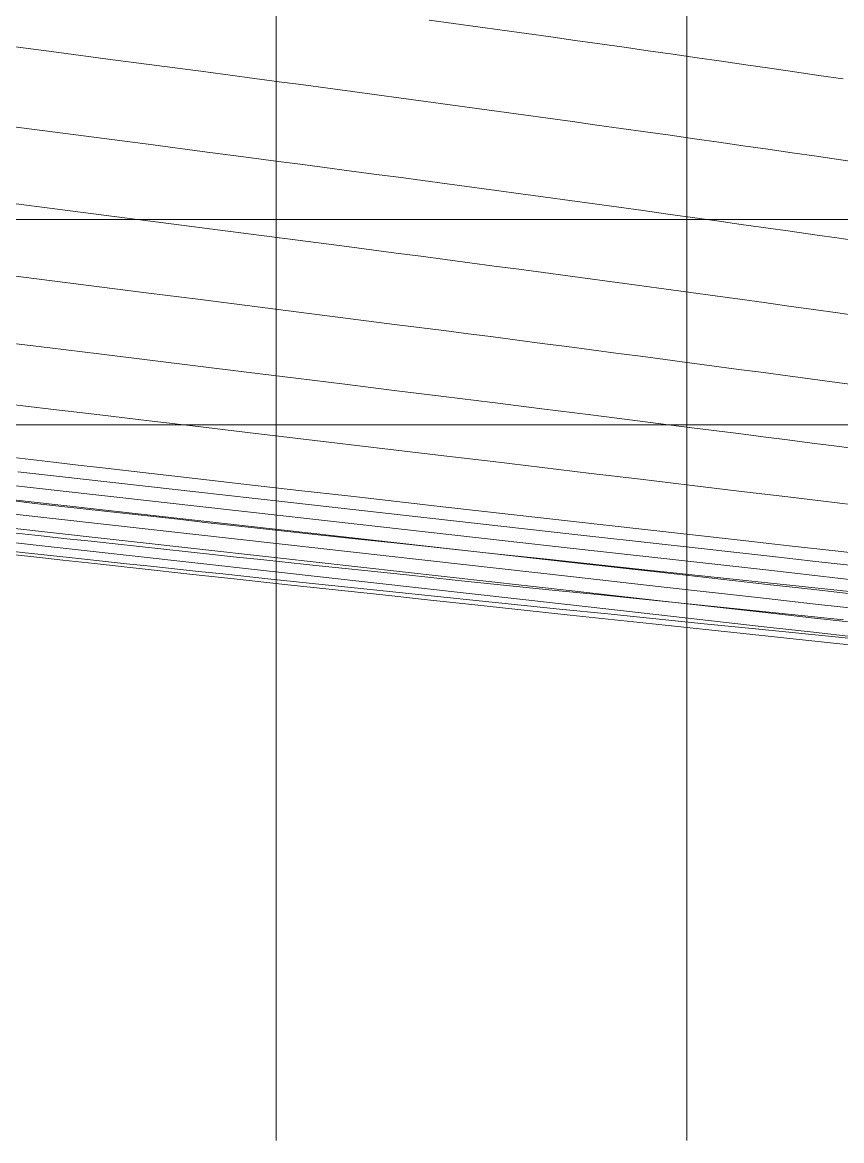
# Model space of a CAD drawing. Extents: x 11249 to 82946, y 15238 to 34763.
# Drawn here: x 56625 to 57622, y 24500 to 25862 of the extents above; entities that cross this region are included whole.
import ezdxf

# ---------------------------------------------------------------- set-up
doc = ezdxf.new("R2010")
doc.units = 0
doc.header["$LTSCALE"] = 250
doc.layers.add('03_Lines_Frames1', color=7, linetype='CONTINUOUS', lineweight=15)
doc.layers.add('03_Lines_Grid', color=253, linetype='CONTINUOUS', lineweight=15)
doc.layers.add('Make2D$Annotation$S0CO1', color=1, linetype='CONTINUOUS', true_color=0xff0000)

# ---------------------------------------------------------------- blocks, each defined once
blk = doc.blocks.new('*U5')
at = {"layer": '03_Lines_Grid'}
blk.add_line((0, -4367.6), (0, 3840), dxfattribs=at)
blk = doc.blocks.new('*U6')
at = {"layer": 'Make2D$Annotation$S0CO1', "color": 0, "linetype": 'ByBlock', "lineweight": -2, "transparency": 16777216}
for p in [(1000, 0), (1500, 0)]:
    blk.add_blockref('*U5', p, dxfattribs=at)

msp = doc.modelspace()

# ---------------------------------------------------------------- linework, layer by layer
at = {"layer": '03_Lines_Frames1'}
for points in [[(57624, 25792.6), (57594.4, 25797), (57564.8, 25801.3), (57535.1, 25805.7), (57505.5, 25810), (57475.9, 25814.3), (57446.3, 25818.5), (57416.7, 25822.8), (57387, 25827), (57357.4, 25831.2), (57327.8, 25835.4), (57298.1, 25839.6), (57268.5, 25843.8), (57238.9, 25847.9), (57209.2, 25852.1), (57179.6, 25856.2), (57149.9, 25860.3), (57120.3, 25864.4)], [(57651.2, 25689.9), (57621.5, 25694.2), (57591.8, 25698.5), (57562, 25702.8), (57532.3, 25707.1), (57502.6, 25711.4), (57472.9, 25715.6), (57443.2, 25719.9), (57413.4, 25724.1), (57383.7, 25728.3), (57354, 25732.4), (57324.2, 25736.6), (57294.5, 25740.7), (57264.7, 25744.9), (57235, 25749), (57205.3, 25753.1), (57175.5, 25757.2), (57145.8, 25761.2), (57116, 25765.3), (57086.3, 25769.3), (57056.5, 25773.3), (57026.7, 25777.3), (56997, 25781.3), (56967.2, 25785.3), (56937.5, 25789.3), (56907.7, 25793.3), (56848.2, 25801.2), (56788.7, 25809), (56729.1, 25816.9), (56669.6, 25824.7), (56548.6, 25840.5)], [(57649.2, 25594.5), (57619.4, 25598.7), (57589.6, 25603), (57559.8, 25607.3), (57530, 25611.5), (57500.2, 25615.7), (57470.4, 25619.9), (57440.6, 25624.1), (57410.8, 25628.2), (57380.9, 25632.4), (57351.1, 25636.5), (57321.3, 25640.6), (57291.5, 25644.7), (57261.7, 25648.8), (57231.8, 25652.9), (57202, 25656.9), (57172.2, 25660.9), (57142.3, 25665), (57112.5, 25669), (57082.7, 25673), (57052.8, 25676.9), (57023, 25680.9), (56993.1, 25684.9), (56963.3, 25688.8), (56933.5, 25692.7), (56903.6, 25696.7), (56843.9, 25704.5), (56784.2, 25712.3), (56724.5, 25720), (56664.8, 25727.8), (56548.2, 25742.9)], [(57647.7, 25503.7), (57617.8, 25507.9), (57588, 25512.1), (57558.1, 25516.3), (57528.2, 25520.4), (57498.4, 25524.5), (57468.5, 25528.7), (57438.6, 25532.8), (57408.7, 25536.8), (57378.9, 25540.9), (57349, 25545), (57319.1, 25549), (57289.2, 25553), (57259.3, 25557), (57229.4, 25561), (57199.5, 25565), (57169.6, 25569), (57139.7, 25572.9), (57109.9, 25576.9), (57080, 25580.8), (57050.1, 25584.7), (57020.2, 25588.6), (56960.4, 25596.4), (56900.5, 25604.2), (56840.7, 25611.9), (56780.9, 25619.6), (56721.1, 25627.3), (56548.3, 25649.4)], [(57646.3, 25341.7), (57616.3, 25345.6), (57586.4, 25349.5), (57556.5, 25353.3), (57526.6, 25357.2), (57496.7, 25361), (57466.7, 25364.8), (57436.8, 25368.6), (57377, 25376.2), (57317.1, 25383.7), (57257.2, 25391.2), (57197.4, 25398.7), (57137.5, 25406.2), (57077.6, 25413.6), (57017.7, 25421), (56957.9, 25428.4), (56898, 25435.8), (56718.3, 25457.9), (56658.4, 25465.3), (56604, 25472), (56549.7, 25478.8)], [(57676.4, 25269.4), (57616.7, 25276.7), (57556.9, 25283.9), (57497, 25291.1), (57437.2, 25298.3), (57377.4, 25305.5), (57317.6, 25312.6), (57257.8, 25319.7), (57198, 25326.9), (57138.2, 25334), (56898.9, 25362.3), (56839.1, 25369.5), (56779.2, 25376.6), (56719.4, 25383.7), (56659.6, 25390.9), (56605.2, 25397.4)], [(57677.6, 25211), (57617.9, 25217.8), (57558.3, 25224.5), (57498.6, 25231.3), (57379.2, 25244.7), (57259.8, 25258.1), (57140.5, 25271.6), (57080.8, 25278.3), (57021.1, 25285.1), (56961.4, 25291.8), (56901.7, 25298.6), (56842.1, 25305.4), (56782.4, 25312.3), (56722.7, 25319.2), (56692.9, 25322.6), (56663.1, 25326.1), (56635.3, 25329.3), (56607.6, 25332.6), (56579.9, 25335.8), (56552.1, 25339.1)], [(57646.8, 25199.2), (57590.8, 25205.5), (57534.9, 25211.8), (57407.5, 25226.1), (57297.5, 25238.4), (56944.6, 25277.9), (56836.3, 25290), (56782.1, 25296.1), (56728, 25302.2), (56673.8, 25308.3), (56619.6, 25314.4)], [(57645.6, 25182), (57589.6, 25188.3), (57533.6, 25194.6), (57406, 25209), (57295.7, 25221.3), (56942.4, 25260.8), (56833.9, 25273), (56779.6, 25279.1), (56725.4, 25285.2), (56671.1, 25291.3), (56616.9, 25297.4)], [(57739.4, 25157.4), (57501.6, 25182.7), (57382.6, 25195.3), (57323.2, 25201.6), (57263.7, 25208), (57204.3, 25214.3), (57144.8, 25220.7), (57085.4, 25227.1), (57025.9, 25233.5), (56966.5, 25240), (56907.1, 25246.5), (56847.6, 25253), (56817.9, 25256.3), (56788.2, 25259.6), (56758.5, 25262.9), (56728.8, 25266.2), (56699, 25269.5), (56669.3, 25272.8), (56640.4, 25276.1), (56611.5, 25279.4), (56582.5, 25282.7), (56553.6, 25286)], [(57644.4, 25164.9), (57588.3, 25171.2), (57532.2, 25177.5), (57404.4, 25191.8), (57294, 25204.2), (56940.1, 25243.8), (56831.4, 25255.9), (56777.1, 25262), (56722.7, 25268.2), (56668.4, 25274.3), (56614.1, 25280.4)], [(57643.2, 25147.7), (57587, 25154), (57530.8, 25160.3), (57402.8, 25174.7), (57292.2, 25187.1), (56937.8, 25226.7), (56829, 25238.9), (56774.6, 25245), (56720.1, 25251.1), (56665.7, 25257.3), (56611.3, 25263.4)], [(57641.9, 25130.5), (57585.7, 25136.9), (57529.4, 25143.2), (57401.3, 25157.6), (57290.5, 25170), (56935.5, 25209.7), (56826.5, 25221.9), (56772, 25228), (56717.5, 25234.1), (56663, 25240.3), (56608.5, 25246.4)], [(57624.6, 25134.5), (57506.3, 25146.5), (57447.2, 25152.5), (57388.1, 25158.5), (57329, 25164.6), (57269.9, 25170.6), (57210.8, 25176.7), (57151.7, 25182.8), (57092.6, 25189), (57033.6, 25195.2), (56974.5, 25201.4), (56944.9, 25204.5), (56915.4, 25207.6), (56885.8, 25210.8), (56856.3, 25213.9), (56826.8, 25217.1), (56797.2, 25220.3), (56767.7, 25223.5), (56738.2, 25226.7), (56708.6, 25229.9), (56679.1, 25233.1), (56648.1, 25236.5), (56617.1, 25240)], [(57630.6, 25111.9), (57513.4, 25123.7), (57454.8, 25129.6), (57396.2, 25135.6), (57337.6, 25141.5), (57279, 25147.5), (57220.4, 25153.5), (57161.8, 25159.6), (57103.2, 25165.6), (57044.7, 25171.7), (56986.1, 25177.8), (56927.5, 25184), (56868.9, 25190.2), (56839.6, 25193.3), (56810.4, 25196.4), (56781.1, 25199.5), (56751.8, 25202.7), (56722.5, 25205.8), (56693.2, 25209), (56659.1, 25212.7), (56625, 25216.4), (56590.9, 25220.2), (56556.7, 25223.9)], [(57640.7, 25113.4), (57584.4, 25119.7), (57528.1, 25126), (57399.7, 25140.4), (57288.8, 25152.9), (56933.2, 25192.6), (56824.1, 25204.8), (56769.5, 25211), (56714.9, 25217.1), (56660.3, 25223.2), (56605.8, 25229.4)], [(57639.2, 25103.1), (57407.6, 25127.8), (57291.8, 25140.2), (57176, 25152.5), (57118.1, 25158.8), (57060.2, 25165), (57002.3, 25171.2), (56944.4, 25177.5), (56886.6, 25183.8), (56828.7, 25190.1), (56770.8, 25196.4), (56712.9, 25202.8), (56674.2, 25207), (56635.5, 25211.3), (56596.8, 25215.6), (56558.1, 25219.9)]]:
    msp.add_lwpolyline(points, dxfattribs=at)
at = {"layer": '03_Lines_Frames1', "color": 2}
msp.add_lwpolyline([(57646.7, 25419.1), (57616.8, 25423.1), (57586.9, 25427.2), (57557, 25431.2), (57527.1, 25435.2), (57497.2, 25439.2), (57467.2, 25443.2), (57437.3, 25447.2), (57407.4, 25451.2), (57377.5, 25455.1), (57347.6, 25459.1), (57317.7, 25463), (57287.7, 25466.9), (57257.8, 25470.8), (57227.9, 25474.7), (57198, 25478.6), (57168, 25482.5), (57138.1, 25486.3), (57078.2, 25494), (57018.4, 25501.7), (56958.5, 25509.3), (56898.6, 25516.9), (56838.7, 25524.5), (56778.9, 25532), (56604, 25554.1)], dxfattribs=at)
at = {"layer": '03_Lines_Grid'}
for p, q in [((12843.7, 25621.5), (63550.2, 25621.5)), ((12843.7, 25371.5), (63550.2, 25371.5))]:
    msp.add_line(p, q, dxfattribs=at)

# ---------------------------------------------------------------- block references
at = {"layer": 'Make2D$Annotation$S0CO1', "xscale": -1}
msp.add_blockref('*U6', (58433.8, 28868.1), dxfattribs=at)

doc.saveas('drawing.dxf')
